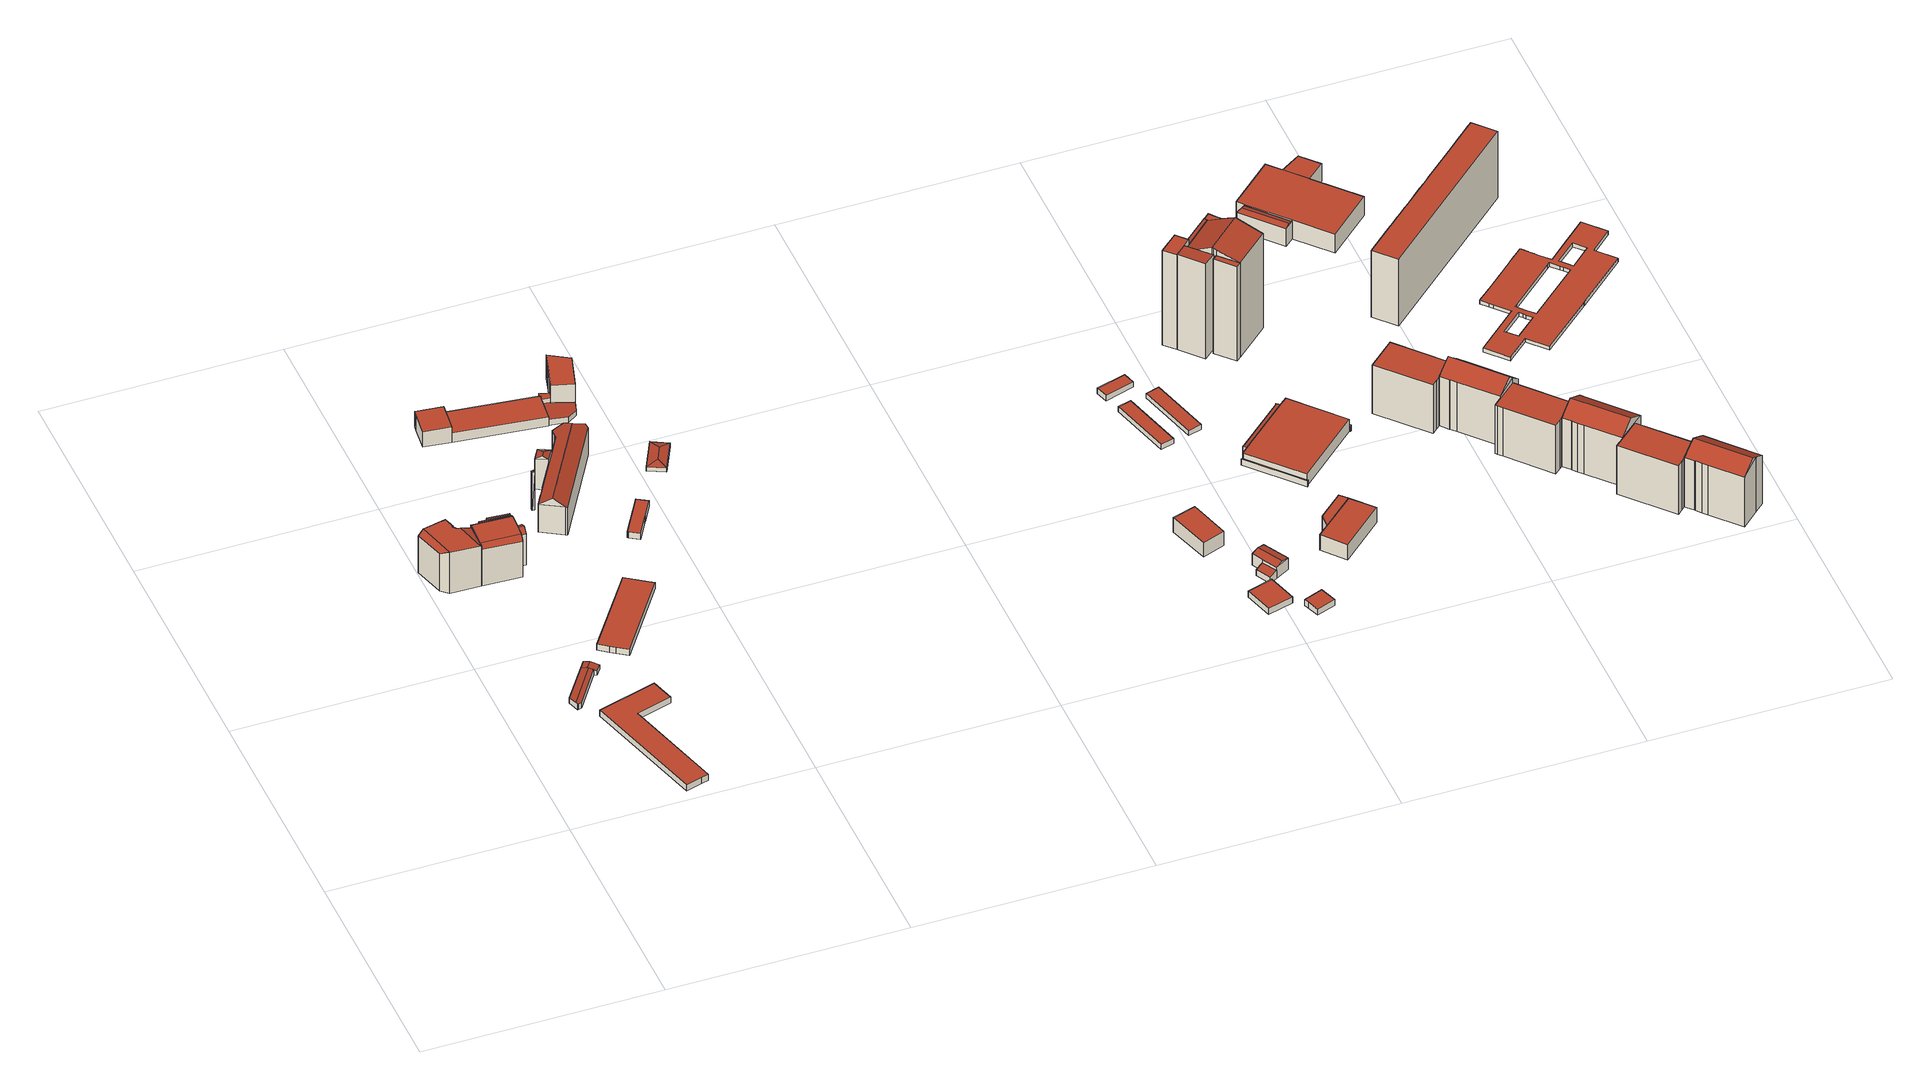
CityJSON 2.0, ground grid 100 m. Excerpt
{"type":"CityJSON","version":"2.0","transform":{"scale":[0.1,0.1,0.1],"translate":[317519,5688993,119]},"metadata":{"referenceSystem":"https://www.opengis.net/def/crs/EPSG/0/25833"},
"CityObjects":{
"building1":{"type":"Building","attributes":{"Dachtyp_tdc":"tdcFreeFormRoof","Gemeindeschluessel":14713000,"Dachneigung":10.5,"QualitaetDacherkennung":34,"Geometrietyp2DReferenz":"3000","function":"31001_2000","roofType":"5000","measuredHeight":3},"geometry":[{"type":"MultiSurface","lod":"2","boundaries":[[[0,1,2,3]],[[1,4,5,2]],[[4,6,7,5]],[[6,8,9,7]],[[8,10,11,9]],[[10,0,3,11]],[[4,1,12,13,8,6]],[[13,12,0,10]],[[10,8,13]],[[1,0,12]],[[3,2,5,7,9,11]]],"semantics":{"surfaces":[{"type":"WallSurface"},{"type":"RoofSurface"},{"type":"GroundSurface"}],"values":[0,0,0,0,0,0,1,1,0,0,2]}}]},
"building2":{"type":"Building","attributes":{"Gemeindeschluessel":14713000,"Dachtyp_tdc":"tdcFreeFormRoof","Dachneigung":2.1,"QualitaetDacherkennung":50,"Geometrietyp2DReferenz":"3000","function":"31001_9998","roofType":"5000","measuredHeight":20.43},"geometry":[{"type":"MultiSurface","lod":"2","boundaries":[[[14,15,16,17]],[[15,18,19,16]],[[18,20,21,19]],[[20,22,23,21]],[[22,24,25,23]],[[24,26,27,25]],[[26,28,29,27]],[[28,30,31,29]],[[30,32,33,31]],[[32,34,35,33]],[[34,36,37,35]],[[36,14,17,37]],[[38,22,20,39]],[[26,40,41,28]],[[14,36,34,32,30,41,40,24,38,39,18,15]],[[20,18,39]],[[24,22,38]],[[26,24,40]],[[30,28,41]],[[17,16,19,21,23,25,27,29,31,33,35,37]]],"semantics":{"surfaces":[{"type":"WallSurface"},{"type":"RoofSurface"},{"type":"GroundSurface"}],"values":[0,0,0,0,0,0,0,0,0,0,0,0,1,1,1,0,0,0,0,2]}}]},
"building3":{"type":"Building","attributes":{"Dachtyp_tdc":"tdcPolyFlatRoof","Gemeindeschluessel":14713000,"Dachneigung":0,"QualitaetDacherkennung":83,"Geometrietyp2DReferenz":"3000","function":"31001_2000","roofType":"1000","measuredHeight":3},"geometry":[{"type":"MultiSurface","lod":"2","boundaries":[[[42,43,44,45]],[[43,46,47,44]],[[46,48,49,47]],[[48,50,51,49]],[[50,52,53,51]],[[52,54,55,53]],[[54,42,45,55]],[[54,52,50,48,46,43,42]],[[45,44,47,49,51,53,55]]],"semantics":{"surfaces":[{"type":"WallSurface"},{"type":"RoofSurface"},{"type":"GroundSurface"}],"values":[0,0,0,0,0,0,0,1,2]}}]},
"building4":{"type":"Building","attributes":{"Dachtyp_tdc":"tdcFreeFormRoof","Gemeindeschluessel":14713000,"Dachneigung":13.9,"QualitaetDacherkennung":34,"Geometrietyp2DReferenz":"3000","function":"31001_2000","roofType":"5000","measuredHeight":3},"geometry":[{"type":"MultiSurface","lod":"2","boundaries":[[[56,0,3,2]],[[0,57,58,3]],[[57,59,60,58]],[[59,61,62,60]],[[61,56,2,62]],[[63,64,57,0]],[[61,59,64,63,56]],[[0,56,63]],[[59,57,64]],[[2,3,58,60,62]]],"semantics":{"surfaces":[{"type":"WallSurface"},{"type":"RoofSurface"},{"type":"GroundSurface"}],"values":[0,0,0,0,0,1,1,0,0,2]}}]},
"building5":{"type":"Building","attributes":{"Gemeindeschluessel":14713000,"Geometrietyp2DReferenz":"3000","function":"31001_9998","roofType":"9999"},"children":["building5-1","building5-2","building5-3"]},
"building5-1":{"type":"BuildingPart","attributes":{"Dachtyp_tdc":"tdcCutGableRoof","Dachneigung":0.187,"QualitaetDacherkennung":68,"Geometrietyp2DReferenz":"3000","roofType":"9999","measuredHeight":19.95},"parents":["building5"],"geometry":[{"type":"MultiSurface","lod":"2","boundaries":[[[65,66,67,68]],[[66,69,70,67]],[[69,71,72,70]],[[71,73,74,72]],[[73,75,76,74]],[[75,77,78,76]],[[77,79,80,78]],[[79,81,82,80]],[[81,83,84,85,82]],[[86,87,88]],[[86,65,68,87]],[[89,90,83,81,79,77]],[[75,73,71,69,66]],[[77,75,66,65,86,89]],[[68,67,70,72,74,76,78,80,82,85,91,92,87]],[[90,93,84,83]],[[93,91,85,84]],[[94,93,90,89]],[[92,91,93,94]],[[86,88,94,89]],[[92,94,88,87]]],"semantics":{"surfaces":[{"type":"WallSurface"},{"type":"RoofSurface"},{"type":"GroundSurface"},{"type":"ClosureSurface"}],"values":[0,0,0,0,0,0,0,0,0,0,0,1,1,1,2,0,3,0,3,0,3]}}]},
"building5-2":{"type":"BuildingPart","attributes":{"Dachtyp_tdc":"tdcFreeFormRoof","Dachneigung":73.24,"QualitaetDacherkennung":29,"Geometrietyp2DReferenz":"3000","roofType":"5000","measuredHeight":19.91},"parents":["building5"],"geometry":[{"type":"MultiSurface","lod":"2","boundaries":[[[84,95,96,85]],[[95,97,98,96]],[[97,99,98]],[[100,93,91,101]],[[93,100,102]],[[100,103,99,97,95,104,102]],[[95,84,104]],[[84,93,102,104]],[[94,88,105,93]],[[91,85,96,98,106,101,91,107,87,92]],[[85,91,93,84]],[[106,98,99,103]],[[101,106,103,100]],[[88,87,107,105]],[[105,107,91,93]],[[91,92,94,93]],[[92,87,88,94]]],"semantics":{"surfaces":[{"type":"WallSurface"},{"type":"RoofSurface"},{"type":"GroundSurface"},{"type":"ClosureSurface"}],"values":[0,0,0,0,1,1,1,1,1,2,3,0,3,0,0,3,3]}}]},
"building5-3":{"type":"BuildingPart","attributes":{"Dachtyp_tdc":"tdcFreeFormRoof","Dachneigung":73.75,"QualitaetDacherkennung":17,"Geometrietyp2DReferenz":"3000","roofType":"5000","measuredHeight":19.65},"parents":["building5"],"geometry":[{"type":"MultiSurface","lod":"2","boundaries":[[[108,109,110,111]],[[109,112,113,110]],[[112,114,115,113]],[[114,116,117,115]],[[116,118,100,101,117]],[[119,120,98,106,103]],[[120,108,111,98]],[[118,116,121]],[[116,114,112,109,108,122,121]],[[108,120,119,122]],[[119,118,121,122]],[[111,110,113,115,117,101,106,98]],[[103,100,118,119]],[[106,101,100,103]]],"semantics":{"surfaces":[{"type":"WallSurface"},{"type":"RoofSurface"},{"type":"GroundSurface"},{"type":"ClosureSurface"}],"values":[0,0,0,0,0,0,0,1,1,1,1,2,0,3]}}]},
"building6":{"type":"Building","attributes":{"Dachtyp_tdc":"tdcFreeFormRoof","Gemeindeschluessel":14713000,"Dachneigung":29.07,"QualitaetDacherkennung":26,"Geometrietyp2DReferenz":"3000","function":"31001_9998","roofType":"5000","measuredHeight":17.08},"geometry":[{"type":"MultiSurface","lod":"2","boundaries":[[[123,124,125,126]],[[124,127,128,125]],[[127,129,130,128]],[[129,131,132,130]],[[131,123,126,132]],[[131,133,134,123]],[[133,129,127,124,134]],[[131,129,133]],[[124,123,134]],[[126,125,128,130,132]]],"semantics":{"surfaces":[{"type":"WallSurface"},{"type":"RoofSurface"},{"type":"GroundSurface"}],"values":[0,0,0,0,0,1,1,0,0,2]}}]},
"building7":{"type":"Building","attributes":{"Dachtyp_tdc":"tdcPolyFlatRoof","Gemeindeschluessel":14713000,"Dachneigung":0,"QualitaetDacherkennung":26,"Geometrietyp2DReferenz":"3000","function":"31001_2000","roofType":"1000","measuredHeight":3},"geometry":[{"type":"MultiSurface","lod":"2","boundaries":[[[135,136,137,138]],[[136,139,140,137]],[[139,141,142,140]],[[141,143,144,142]],[[143,145,146,144]],[[145,147,148,146]],[[147,149,150,148]],[[149,135,138,150]],[[149,147,145,143,141,139,136,135]],[[138,137,140,142,144,146,148,150]]],"semantics":{"surfaces":[{"type":"WallSurface"},{"type":"RoofSurface"},{"type":"GroundSurface"}],"values":[0,0,0,0,0,0,0,0,1,2]}}]},
"building8":{"type":"Building","attributes":{"Dachtyp_tdc":"tdcPolyFlatRoof","Gemeindeschluessel":14713000,"Dachneigung":0,"QualitaetDacherkennung":64,"Geometrietyp2DReferenz":"3000","function":"31001_2000","roofType":"1000","measuredHeight":7.63},"geometry":[{"type":"MultiSurface","lod":"2","boundaries":[[[151,152,153,154]],[[152,155,156,153]],[[155,157,158,156]],[[157,159,160,158]],[[159,151,154,160]],[[159,157,155,152,151]],[[154,153,156,158,160]]],"semantics":{"surfaces":[{"type":"WallSurface"},{"type":"RoofSurface"},{"type":"GroundSurface"}],"values":[0,0,0,0,0,1,2]}}]},
"building9":{"type":"Building","attributes":{"Stand_DGM":"2023","Stand_Basis-DLM":"2022","Gemeindeschluessel":"14713000","ObjektHoehe":19,"Stand_Laserscan":"2023","BodenHoehe":120.63,"Stand_3D-Stadtmodell":"2025","Geometrietyp2DReferenz":1000,"AbsoluteHoehe":139.63,"function":"51002_1290","roofType":"9999","measuredHeight":19},"geometry":[{"type":"MultiSurface","lod":"2","boundaries":[[[161,162,163]],[[161,163,164]],[[161,164,165]],[[161,165,166]],[[164,163,167]],[[164,167,165]],[[163,162,168]],[[163,168,167]],[[162,161,166]],[[162,166,168]],[[165,168,166]],[[165,167,168]]],"semantics":{"surfaces":[{"type":"RoofSurface"},{"type":"WallSurface"},{"type":"GroundSurface"}],"values":[0,0,1,1,1,1,1,1,1,1,2,2]}}]},
"building10":{"type":"Building","attributes":{"Dachtyp_tdc":"tdcFreeFormRoof","Gemeindeschluessel":14713000,"Dachneigung":31.03,"QualitaetDacherkennung":25,"Geometrietyp2DReferenz":"3000","function":"31001_9998","roofType":"5000","measuredHeight":16.75},"geometry":[{"type":"MultiSurface","lod":"2","boundaries":[[[169,170,171,172]],[[170,173,174,171]],[[173,175,176,174]],[[175,177,178,176]],[[177,179,180,178]],[[179,169,172,180]],[[181,179,177,175]],[[181,175,173,170,182]],[[169,179,181,182]],[[170,169,182]],[[172,171,174,176,178,180]]],"semantics":{"surfaces":[{"type":"WallSurface"},{"type":"RoofSurface"},{"type":"GroundSurface"}],"values":[0,0,0,0,0,0,1,1,1,0,2]}}]},
"building11":{"type":"Building","attributes":{"Dachtyp_tdc":"tdcFreeFormRoof","Gemeindeschluessel":14713000,"Dachneigung":34.04,"QualitaetDacherkennung":67,"Geometrietyp2DReferenz":"3000","function":"31001_9998","roofType":"5000","measuredHeight":17.42},"geometry":[{"type":"MultiSurface","lod":"2","boundaries":[[[183,184,185,186]],[[184,187,188,185]],[[187,189,190,188]],[[189,191,192,190]],[[191,193,194,192]],[[193,195,196,194]],[[195,197,198,196]],[[197,199,200,198]],[[199,201,202,200]],[[201,203,204,202]],[[203,205,206,204]],[[205,207,208,206]],[[207,209,210,208]],[[209,211,212,210]],[[211,213,214,212]],[[213,183,186,214]],[[215,216,207,217]],[[215,217,205,203,201,199,197,195,193,191,189,187,184,183,218]],[[209,216,215,218,213,211]],[[207,205,217]],[[209,207,216]],[[183,213,218]],[[186,185,188,190,192,194,196,198,200,202,204,206,208,210,212,214]]],"semantics":{"surfaces":[{"type":"WallSurface"},{"type":"RoofSurface"},{"type":"GroundSurface"}],"values":[0,0,0,0,0,0,0,0,0,0,0,0,0,0,0,0,1,1,1,0,0,0,2]}}]},
"building12":{"type":"Building","attributes":{"Dachtyp_tdc":"tdcPolyFlatRoof","Gemeindeschluessel":14713000,"Dachneigung":0,"QualitaetDacherkennung":71,"Geometrietyp2DReferenz":"3000","function":"31001_2000","roofType":"1000","measuredHeight":4.77},"geometry":[{"type":"MultiSurface","lod":"2","boundaries":[[[219,220,160,221]],[[220,222,158,160]],[[222,223,224,158]],[[223,225,226,224]],[[225,227,228,226]],[[227,229,230,228]],[[229,219,221,230]],[[229,227,225,223,222,220,219]],[[221,160,158,224,226,228,230]]],"semantics":{"surfaces":[{"type":"WallSurface"},{"type":"RoofSurface"},{"type":"GroundSurface"}],"values":[0,0,0,0,0,0,0,1,2]}}]},
"building13":{"type":"Building","attributes":{"Dachtyp_tdc":"tdcPolyFlatRoof","Gemeindeschluessel":14713000,"Dachneigung":0,"QualitaetDacherkennung":65,"Geometrietyp2DReferenz":"3000","function":"31001_2000","roofType":"1000","measuredHeight":3},"geometry":[{"type":"MultiSurface","lod":"2","boundaries":[[[231,232,233,234]],[[232,235,236,233]],[[235,237,238,236]],[[237,239,240,238]],[[239,241,242,240]],[[241,243,244,242]],[[243,245,246,244]],[[245,231,234,246]],[[245,243,241,239,237,235,232,231]],[[234,233,236,238,240,242,244,246]]],"semantics":{"surfaces":[{"type":"WallSurface"},{"type":"RoofSurface"},{"type":"GroundSurface"}],"values":[0,0,0,0,0,0,0,0,1,2]}}]},
"building14":{"type":"Building","attributes":{"Dachtyp_tdc":"tdcPolyFlatRoof","Gemeindeschluessel":14713000,"Dachneigung":0,"QualitaetDacherkennung":11,"Geometrietyp2DReferenz":"3000","function":"31001_2000","roofType":"1000","measuredHeight":5.03},"geometry":[{"type":"MultiSurface","lod":"2","boundaries":[[[247,248,249,224]],[[248,250,251,249]],[[250,252,253,251]],[[252,254,228,253]],[[254,255,226,228]],[[255,247,224,226]],[[255,254,252,250,248,247]],[[224,249,251,253,228,226]]],"semantics":{"surfaces":[{"type":"WallSurface"},{"type":"RoofSurface"},{"type":"GroundSurface"}],"values":[0,0,0,0,0,0,1,2]}}]},
"building15":{"type":"Building","attributes":{"Dachtyp_tdc":"tdcPolyFlatRoof","Gemeindeschluessel":14713000,"Dachneigung":2.95,"QualitaetDacherkennung":21,"Geometrietyp2DReferenz":"3000","function":"31001_2000","roofType":"2100","measuredHeight":2.94},"geometry":[{"type":"MultiSurface","lod":"2","boundaries":[[[256,257,258,259]],[[257,260,261,258]],[[260,262,263,261]],[[262,264,265,263]],[[264,266,267,265]],[[266,268,269,267]],[[268,256,259,269]],[[268,266,264,262,260,257,256]],[[259,258,261,263,265,267,269]]],"semantics":{"surfaces":[{"type":"WallSurface"},{"type":"RoofSurface"},{"type":"GroundSurface"}],"values":[0,0,0,0,0,0,0,1,2]}}]},
"building16":{"type":"Building","attributes":{"Dachtyp_tdc":"tdcPolyFlatRoof","Gemeindeschluessel":14713000,"Dachneigung":0,"QualitaetDacherkennung":62,"Geometrietyp2DReferenz":"3000","function":"31001_2000","roofType":"1000","measuredHeight":11.27},"geometry":[{"type":"MultiSurface","lod":"2","boundaries":[[[270,271,272,273]],[[271,274,275,272]],[[274,276,277,275]],[[276,278,279,277]],[[278,280,281,279]],[[280,282,283,281]],[[282,284,285,283]],[[284,286,287,285]],[[286,270,273,287]],[[286,284,282,280,278,276,274,271,270]],[[273,272,275,277,279,281,283,285,287]]],"semantics":{"surfaces":[{"type":"WallSurface"},{"type":"RoofSurface"},{"type":"GroundSurface"}],"values":[0,0,0,0,0,0,0,0,0,1,2]}}]},
"building17":{"type":"Building","attributes":{"Dachtyp_tdc":"tdcFreeFormRoof","Gemeindeschluessel":14713000,"Dachneigung":13.11,"QualitaetDacherkennung":25,"Geometrietyp2DReferenz":"3000","function":"31001_2000","roofType":"5000","measuredHeight":3},"geometry":[{"type":"MultiSurface","lod":"2","boundaries":[[[288,289,290,291]],[[289,292,293,290]],[[292,294,295,293]],[[294,296,297,295]],[[296,288,291,297]],[[292,289,298]],[[289,288,299,298]],[[288,296,299]],[[296,294,292,298,299]],[[291,290,293,295,297]]],"semantics":{"surfaces":[{"type":"WallSurface"},{"type":"RoofSurface"},{"type":"GroundSurface"}],"values":[0,0,0,0,0,1,1,1,1,2]}}]},
"building18":{"type":"Building","attributes":{"Dachtyp_tdc":"tdcPolyFlatRoof","Gemeindeschluessel":14713000,"Dachneigung":0,"QualitaetDacherkennung":53,"Geometrietyp2DReferenz":"3000","function":"31001_9998","roofType":"1000","measuredHeight":3.01},"geometry":[{"type":"MultiSurface","lod":"2","boundaries":[[[300,301,302,303]],[[301,304,305,302]],[[304,306,307,305]],[[306,300,303,307]],[[306,304,301,300]],[[303,302,305,307]]],"semantics":{"surfaces":[{"type":"WallSurface"},{"type":"RoofSurface"},{"type":"GroundSurface"}],"values":[0,0,0,0,1,2]}}]},
"building19":{"type":"Building","attributes":{"Dachtyp_tdc":"tdcPolyFlatRoof","Gemeindeschluessel":14713000,"Dachneigung":0,"QualitaetDacherkennung":71,"Geometrietyp2DReferenz":"3000","function":"31001_2000","roofType":"1000","measuredHeight":7.08},"geometry":[{"type":"MultiSurface","lod":"2","boundaries":[[[308,309,310,311]],[[309,312,313,310]],[[312,314,315,313]],[[314,308,311,315]],[[314,312,309,308]],[[311,310,313,315]]],"semantics":{"surfaces":[{"type":"WallSurface"},{"type":"RoofSurface"},{"type":"GroundSurface"}],"values":[0,0,0,0,1,2]}}]},
"building20":{"type":"Building","attributes":{"Gemeindeschluessel":14713000,"Geometrietyp2DReferenz":"3000","function":"31001_9998","roofType":"9999"},"children":["building20-1","building20-2"]},
"building20-1":{"type":"BuildingPart","attributes":{"Dachtyp_tdc":"tdcPolyFlatRoof","Dachneigung":14.28,"QualitaetDacherkennung":65,"Geometrietyp2DReferenz":"3000","roofType":"2100","measuredHeight":3.97},"parents":["building20"],"geometry":[{"type":"MultiSurface","lod":"2","boundaries":[[[316,317,318,319]],[[320,321,322,323]],[[321,316,319,322]],[[321,320,317,316]],[[319,318,323,322]],[[323,318,317,320]]],"semantics":{"surfaces":[{"type":"WallSurface"},{"type":"RoofSurface"},{"type":"GroundSurface"},{"type":"ClosureSurface"}],"values":[0,0,0,1,2,3]}}]},
"building20-2":{"type":"BuildingPart","attributes":{"Dachtyp_tdc":"tdcGableRoof","Dachneigung":14.22,"QualitaetDacherkennung":84,"Geometrietyp2DReferenz":"3000","roofType":"3100","measuredHeight":6.52},"parents":["building20"],"geometry":[{"type":"MultiSurface","lod":"2","boundaries":[[[324,325,320,323,326]],[[327,328,329,318,317]],[[328,330,331,329]],[[330,324,326,331]],[[332,333,334,335]],[[327,325,334,333,328]],[[324,335,334,325]],[[330,332,335,324]],[[328,333,332,330]],[[326,323,318,329,331]],[[317,320,325,327]],[[317,318,323,320]]],"semantics":{"surfaces":[{"type":"WallSurface"},{"type":"RoofSurface"},{"type":"GroundSurface"},{"type":"ClosureSurface"}],"values":[0,0,0,0,1,1,0,0,0,2,0,3]}}]},
"building21":{"type":"Building","attributes":{"Dachtyp_tdc":"tdcPolyFlatRoof","Gemeindeschluessel":14713000,"Dachneigung":0,"QualitaetDacherkennung":58,"Geometrietyp2DReferenz":"3000","function":"31001_9998","roofType":"1000","measuredHeight":3},"geometry":[{"type":"MultiSurface","lod":"2","boundaries":[[[336,337,338,339]],[[337,340,341,338]],[[340,342,343,341]],[[342,344,345,343]],[[344,336,339,345]],[[344,342,340,337,336]],[[339,338,341,343,345]]],"semantics":{"surfaces":[{"type":"WallSurface"},{"type":"RoofSurface"},{"type":"GroundSurface"}],"values":[0,0,0,0,0,1,2]}}]},
"building22":{"type":"Building","attributes":{"Dachtyp_tdc":"tdcPolyFlatRoof","Gemeindeschluessel":14713000,"Dachneigung":0,"QualitaetDacherkennung":92,"Geometrietyp2DReferenz":"3000","function":"31001_2463","roofType":"1000","measuredHeight":2.54},"geometry":[{"type":"MultiSurface","lod":"2","boundaries":[[[346,347,348,349]],[[347,350,351,348]],[[350,352,353,351]],[[352,346,349,353]],[[352,350,347,346]],[[349,348,351,353]]],"semantics":{"surfaces":[{"type":"WallSurface"},{"type":"RoofSurface"},{"type":"GroundSurface"}],"values":[0,0,0,0,1,2]}}]},
"building23":{"type":"Building","attributes":{"Dachtyp_tdc":"tdcPolyFlatRoof","Gemeindeschluessel":14713000,"Dachneigung":0,"QualitaetDacherkennung":85,"Geometrietyp2DReferenz":"3000","function":"31001_2463","roofType":"1000","measuredHeight":2.57},"geometry":[{"type":"MultiSurface","lod":"2","boundaries":[[[354,355,356,357]],[[355,358,359,356]],[[358,360,361,359]],[[360,354,357,361]],[[360,358,355,354]],[[357,356,359,361]]],"semantics":{"surfaces":[{"type":"WallSurface"},{"type":"RoofSurface"},{"type":"GroundSurface"}],"values":[0,0,0,0,1,2]}}]},
"building24":{"type":"Building","attributes":{"Dachtyp_tdc":"tdcPolyFlatRoof","Gemeindeschluessel":14713000,"Dachneigung":0,"QualitaetDacherkennung":93,"Geometrietyp2DReferenz":"3000","function":"31001_2463","roofType":"1000","measuredHeight":2.39},"geometry":[{"type":"MultiSurface","lod":"2","boundaries":[[[362,363,364,365]],[[363,366,367,364]],[[366,368,369,367]],[[368,362,365,369]],[[368,366,363,362]],[[365,364,367,369]]],"semantics":{"surfaces":[{"type":"WallSurface"},{"type":"RoofSurface"},{"type":"GroundSurface"}],"values":[0,0,0,0,1,2]}}]},
"building25":{"type":"Building","attributes":{"Gemeindeschluessel":14713000,"Geometrietyp2DReferenz":"3000","function":"31001_9998","roofType":"9999"},"children":["building25-1","building25-2"]},
"building25-1":{"type":"BuildingPart","attributes":{"Dachtyp_tdc":"tdcPolyFlatRoof","Dachneigung":0,"QualitaetDacherkennung":73,"Geometrietyp2DReferenz":"3000","roofType":"1000","measuredHeight":7.75},"parents":["building25"],"geometry":[{"type":"MultiSurface","lod":"2","boundaries":[[[370,371,372,373,374]],[[371,375,376,372]],[[375,377,378,379,376]],[[377,375,371,370]],[[373,372,376,379]],[[374,378,377,370]],[[374,373,379,378]]],"semantics":{"surfaces":[{"type":"WallSurface"},{"type":"RoofSurface"},{"type":"GroundSurface"},{"type":"ClosureSurface"}],"values":[0,0,0,1,2,0,3]}}]},
"building25-2":{"type":"BuildingPart","attributes":{"Dachtyp_tdc":"tdcPolyFlatRoof","Dachneigung":0,"QualitaetDacherkennung":83,"Geometrietyp2DReferenz":"3000","roofType":"1000","measuredHeight":7.58},"parents":["building25"],"geometry":[{"type":"MultiSurface","lod":"2","boundaries":[[[380,374,373,381]],[[378,382,383,379]],[[382,384,385,383]],[[384,380,381,385]],[[384,382,378,374,380]],[[381,373,379,383,385]],[[379,373,374,378]]],"semantics":{"surfaces":[{"type":"WallSurface"},{"type":"RoofSurface"},{"type":"GroundSurface"},{"type":"ClosureSurface"}],"values":[0,0,0,0,1,2,3]}}]},
"building26":{"type":"Building","attributes":{"name":"Schwimmhalle Süd","Gemeindeschluessel":14713000,"Geometrietyp2DReferenz":"3000","function":"31001_3221","roofType":"9999"},"children":["building26-1","building26-2","building26-3","building26-4"]},
"building26-1":{"type":"BuildingPart","attributes":{"Dachtyp_tdc":"tdcPolyFlatRoof","Dachneigung":0,"QualitaetDacherkennung":0,"Geometrietyp2DReferenz":"3000","roofType":"9999","measuredHeight":3},"parents":["building26"],"geometry":[{"type":"MultiSurface","lod":"2","boundaries":[[[386,387,388,389,390,391]],[[391,390,392,393]],[[390,389,394,392]],[[389,388,395,394]],[[387,386,396,397]],[[386,391,393,396]],[[393,392,394,395,397,396]],[[397,395,388,387]]],"semantics":{"surfaces":[{"type":"RoofSurface"},{"type":"WallSurface"},{"type":"GroundSurface"},{"type":"ClosureSurface"}],"values":[0,1,1,1,1,1,2,3]}}]},
"building26-2":{"type":"BuildingPart","attributes":{"Dachtyp_tdc":"tdcPolyFlatRoof","Dachneigung":0,"QualitaetDacherkennung":50,"Geometrietyp2DReferenz":"3000","roofType":"1000","measuredHeight":5.9},"parents":["building26"],"geometry":[{"type":"MultiSurface","lod":"2","boundaries":[[[398,399,400,395,388]],[[399,401,400]],[[402,403,404]],[[402,405,406,403]],[[407,408,409]],[[407,410,387,397,408]],[[410,407,405,402,399,398]],[[395,400,403,406,408,397]],[[404,401,399,402]],[[404,403,400,401]],[[409,411,406,405,407]],[[409,408,406,411]],[[388,387,410,398]],[[388,395,397,387]]],"semantics":{"surfaces":[{"type":"WallSurface"},{"type":"RoofSurface"},{"type":"GroundSurface"},{"type":"ClosureSurface"}],"values":[0,0,0,0,0,0,1,2,0,3,0,3,0,3]}}]},
"building26-3":{"type":"BuildingPart","attributes":{"Dachtyp_tdc":"tdcPolyFlatRoof","Dachneigung":0,"QualitaetDacherkennung":0,"Geometrietyp2DReferenz":"3000","roofType":"9999","measuredHeight":3.06},"parents":["building26"],"geometry":[{"type":"MultiSurface","lod":"2","boundaries":[[[412,413,414,411,409,415]],[[415,409,408,416]],[[411,414,417,406]],[[414,413,418,417]],[[413,412,419,418]],[[412,415,416,419]],[[416,408,406,417,418,419]],[[406,408,409,411]]],"semantics":{"surfaces":[{"type":"RoofSurface"},{"type":"WallSurface"},{"type":"GroundSurface"},{"type":"ClosureSurface"}],"values":[0,1,1,1,1,1,2,3]}}]},
"building26-4":{"type":"BuildingPart","attributes":{"Dachtyp_tdc":"tdcPolyFlatRoof","Dachneigung":5.17,"QualitaetDacherkennung":66,"Geometrietyp2DReferenz":"3000","roofType":"2100","measuredHeight":4.17},"parents":["building26"],"geometry":[{"type":"MultiSurface","lod":"2","boundaries":[[[401,420,421,400]],[[420,422,423,421]],[[422,424,425,423]],[[424,426,427,425]],[[426,428,429,427]],[[428,430,431,429]],[[430,432,433,431]],[[432,404,403,433]],[[404,432,430,428,426,424,422,420,401]],[[421,423,425,427,429,431,433,403,400]],[[400,403,404,401]]],"semantics":{"surfaces":[{"type":"WallSurface"},{"type":"RoofSurface"},{"type":"GroundSurface"},{"type":"ClosureSurface"}],"values":[0,0,0,0,0,0,0,0,1,2,3]}}]},
"building27":{"type":"Building","attributes":{"Gemeindeschluessel":14713000,"Geometrietyp2DReferenz":"3000","function":"31001_9998","roofType":"9999"},"children":["building27-1","building27-2","building27-3","building27-4","building27-5","building27-6"]},
"building27-1":{"type":"BuildingPart","attributes":{"Dachtyp_tdc":"tdcPolyFlatRoof","Dachneigung":2.88,"QualitaetDacherkennung":49,"Geometrietyp2DReferenz":"3000","roofType":"2100","measuredHeight":47.54},"parents":["building27"],"geometry":[{"type":"MultiSurface","lod":"2","boundaries":[[[434,435,436,437]],[[435,438,439,440,436]],[[441,442,438,435,434,443,444]],[[437,436,440,445,446]],[[442,439,438]],[[441,447,445,440,439,442]],[[444,447,441]],[[437,446,443,434]],[[446,445,447,444,443]]],"semantics":{"surfaces":[{"type":"WallSurface"},{"type":"RoofSurface"},{"type":"GroundSurface"},{"type":"ClosureSurface"}],"values":[0,0,1,2,0,3,0,3,3]}}]},
"building27-2":{"type":"BuildingPart","attributes":{"Dachtyp_tdc":"tdcPolyFlatRoof","Dachneigung":0,"QualitaetDacherkennung":24,"Geometrietyp2DReferenz":"3000","roofType":"1000","measuredHeight":47.24},"parents":["building27"],"geometry":[{"type":"MultiSurface","lod":"2","boundaries":[[[439,448,449,440]],[[448,450,451,449]],[[450,452,453,454,451]],[[452,450,448,439,442]],[[440,449,451,454,445]],[[447,453,452,442,441]],[[440,445,447,441,442,439]],[[447,445,454,453]]],"semantics":{"surfaces":[{"type":"WallSurface"},{"type":"RoofSurface"},{"type":"GroundSurface"},{"type":"ClosureSurface"}],"values":[0,0,0,1,2,0,3,3]}}]},
"building27-3":{"type":"BuildingPart","attributes":{"Dachtyp_tdc":"tdcPolyFlatRoof","Dachneigung":0,"QualitaetDacherkennung":25,"Geometrietyp2DReferenz":"3000","roofType":"1000","measuredHeight":44.48},"parents":["building27"],"geometry":[{"type":"MultiSurface","lod":"2","boundaries":[[[455,456,457,458]],[[456,459,460,457]],[[459,461,462,460]],[[461,463,464,462]],[[463,465,466,464]],[[467,455,458,468]],[[467,469,470,465,463,461,459,456,455]],[[458,457,460,462,464,466,471,468]],[[468,471,469,467]],[[469,471,466,465,470]]],"semantics":{"surfaces":[{"type":"WallSurface"},{"type":"RoofSurface"},{"type":"GroundSurface"},{"type":"ClosureSurface"}],"values":[0,0,0,0,0,0,1,2,3,3]}}]},
"building27-4":{"type":"BuildingPart","attributes":{"Dachtyp_tdc":"tdcPolyFlatRoof","Dachneigung":0,"QualitaetDacherkennung":34,"Geometrietyp2DReferenz":"3000","roofType":"1000","measuredHeight":47.25},"parents":["building27"],"geometry":[{"type":"MultiSurface","lod":"2","boundaries":[[[472,473,474,475]],[[476,477,478,479]],[[477,472,475,478]],[[477,476,473,472]],[[475,474,479,478]],[[479,474,473,476]]],"semantics":{"surfaces":[{"type":"WallSurface"},{"type":"RoofSurface"},{"type":"GroundSurface"},{"type":"ClosureSurface"}],"values":[0,0,0,1,2,3]}}]},
"building27-5":{"type":"BuildingPart","attributes":{"Dachtyp_tdc":"tdcPolyFlatRoof","Dachneigung":5.39,"QualitaetDacherkennung":18,"Geometrietyp2DReferenz":"3000","roofType":"2100","measuredHeight":44.79},"parents":["building27"],"geometry":[{"type":"MultiSurface","lod":"2","boundaries":[[[480,481,482,483,484]],[[481,485,467,468,482]],[[481,480,486,485]],[[468,471,483,482]],[[486,469,467,485]],[[469,471,468,467]],[[480,484,469,486]],[[484,483,471,469]]],"semantics":{"surfaces":[{"type":"WallSurface"},{"type":"RoofSurface"},{"type":"GroundSurface"},{"type":"ClosureSurface"}],"values":[0,0,1,2,0,3,0,3]}}]},
"building27-6":{"type":"BuildingPart","attributes":{"Dachtyp_tdc":"tdcGableRoof","Dachneigung":27.47,"QualitaetDacherkennung":12,"Geometrietyp2DReferenz":"3000","roofType":"3100","measuredHeight":50.62},"parents":["building27"],"geometry":[{"type":"MultiSurface","lod":"2","boundaries":[[[487,476,479,488]],[[489,490,434,437,474,473]],[[453,484,483,454]],[[491,466,465]],[[491,492,493,466]],[[492,494,495,493]],[[494,496,497,495]],[[496,498,499,497]],[[498,487,488,499]],[[494,492,491,470,469,484,453,447,444,500]],[[500,490,489,476,487,498,496,494]],[[488,479,474,437,446,445,454,483,471,466,493,495,497,499]],[[473,476,489]],[[473,474,479,476]],[[443,434,490,500]],[[446,437,434,443]],[[444,443,500]],[[446,443,444,447,445]],[[445,447,453,454]],[[469,471,483,484]],[[465,470,491]],[[471,469,470,465,466]]],"semantics":{"surfaces":[{"type":"WallSurface"},{"type":"RoofSurface"},{"type":"GroundSurface"},{"type":"ClosureSurface"}],"values":[0,0,0,0,0,0,0,0,0,1,1,2,0,3,0,3,0,3,3,3,0,3]}}]},
"building28":{"type":"Building","attributes":{"Dachtyp_tdc":"tdcPolyFlatRoof","Gemeindeschluessel":14713000,"Dachneigung":0,"QualitaetDacherkennung":50,"Geometrietyp2DReferenz":"3000","function":"31001_9998","roofType":"1000","measuredHeight":24.29},"geometry":[{"type":"MultiSurface","lod":"2","boundaries":[[[501,502,503,504]],[[502,505,506,503]],[[505,507,508,506]],[[507,509,510,508]],[[509,511,512,510]],[[511,501,504,512]],[[511,509,507,505,502,501]],[[504,503,506,508,510,512]]],"semantics":{"surfaces":[{"type":"WallSurface"},{"type":"RoofSurface"},{"type":"GroundSurface"}],"values":[0,0,0,0,0,0,1,2]}}]},
"building29":{"type":"Building","attributes":{"Dachtyp_tdc":"tdcFreeFormRoof","Gemeindeschluessel":14713000,"Dachneigung":41.9,"QualitaetDacherkennung":10,"Geometrietyp2DReferenz":"3000","function":"31001_9998","roofType":"5000","measuredHeight":28.79},"geometry":[{"type":"MultiSurface","lod":"2","boundaries":[[[513,514,515,516]],[[514,517,518,515]],[[517,519,520,518]],[[519,521,522,520]],[[521,523,524,522]],[[523,525,526,524]],[[525,527,528,526]],[[527,529,530,528]],[[529,531,532,530]],[[531,533,534,532]],[[533,513,516,534]],[[535,523,521,519,517,514,513,536]],[[525,535,536,533,531,529,527]],[[525,523,535]],[[513,533,536]],[[516,515,518,520,522,524,526,528,530,532,534]]],"semantics":{"surfaces":[{"type":"WallSurface"},{"type":"RoofSurface"},{"type":"GroundSurface"}],"values":[0,0,0,0,0,0,0,0,0,0,0,1,1,0,0,2]}}]},
"building30":{"type":"Building","attributes":{"Dachtyp_tdc":"tdcPolyFlatRoof","Gemeindeschluessel":14713000,"Dachneigung":0,"QualitaetDacherkennung":62,"Geometrietyp2DReferenz":"3000","function":"31001_9998","roofType":"1000","measuredHeight":24.16},"geometry":[{"type":"MultiSurface","lod":"2","boundaries":[[[537,538,539,540]],[[538,541,542,539]],[[541,543,544,542]],[[543,545,546,544]],[[545,547,526,546]],[[547,548,524,526]],[[548,549,550,524]],[[549,551,552,550]],[[551,537,540,552]],[[551,549,548,547,545,543,541,538,537]],[[540,539,542,544,546,526,524,550,552]]],"semantics":{"surfaces":[{"type":"WallSurface"},{"type":"RoofSurface"},{"type":"GroundSurface"}],"values":[0,0,0,0,0,0,0,0,0,1,2]}}]},
"building31":{"type":"Building","attributes":{"name":"Anton-Philipp-Reclam-Schule","Gemeindeschluessel":14713000,"Geometrietyp2DReferenz":"3000","function":"31001_3021","roofType":"9999"},"children":["building31-1","building31-2","building31-3"]},
"building31-1":{"type":"BuildingPart","attributes":{"Dachtyp_tdc":"tdcFreeFormRoof","Dachneigung":18.07,"QualitaetDacherkennung":20,"Geometrietyp2DReferenz":"3000","roofType":"5000","measuredHeight":9.55},"parents":["building31"],"geometry":[{"type":"MultiSurface","lod":"2","boundaries":[[[553,554,555,556]],[[554,557,558,555]],[[557,559,560,558]],[[561,559,557]],[[562,561,557,554]],[[562,554,553]],[[561,562,553,559]],[[556,555,558,560]],[[556,560,559,553]]],"semantics":{"surfaces":[{"type":"WallSurface"},{"type":"RoofSurface"},{"type":"GroundSurface"},{"type":"ClosureSurface"}],"values":[0,0,0,1,1,0,1,2,3]}}]},
"building31-2":{"type":"BuildingPart","attributes":{"Dachtyp_tdc":"tdcPolyFlatRoof","Dachneigung":0,"QualitaetDacherkennung":78,"Geometrietyp2DReferenz":"3000","roofType":"1000","measuredHeight":9.4},"parents":["building31"],"geometry":[{"type":"MultiSurface","lod":"2","boundaries":[[[563,564,565,566]],[[564,567,553,556,565]],[[568,569,570,560,559]],[[569,571,572,570]],[[571,573,574,575,572]],[[576,563,566,577,578]],[[576,573,571,569,568,567,564,563]],[[566,565,556,560,570,572,575,577]],[[559,553,567,568]],[[559,560,556,553]],[[578,574,573,576]],[[578,577,575,574]]],"semantics":{"surfaces":[{"type":"WallSurface"},{"type":"RoofSurface"},{"type":"GroundSurface"},{"type":"ClosureSurface"}],"values":[0,0,0,0,0,0,1,2,0,3,0,3]}}]},
"building31-3":{"type":"BuildingPart","attributes":{"Dachtyp_tdc":"tdcPolyFlatRoof","Dachneigung":0,"QualitaetDacherkennung":71,"Geometrietyp2DReferenz":"3000","roofType":"1000","measuredHeight":8.97},"parents":["building31"],"geometry":[{"type":"MultiSurface","lod":"2","boundaries":[[[579,580,581,582]],[[580,578,577,581]],[[574,579,582,575]],[[574,578,580,579]],[[582,581,577,575]],[[575,577,578,574]]],"semantics":{"surfaces":[{"type":"WallSurface"},{"type":"RoofSurface"},{"type":"GroundSurface"},{"type":"ClosureSurface"}],"values":[0,0,0,1,2,3]}}]},
"building32":{"type":"Building","attributes":{"Dachtyp_tdc":"tdcFreeFormRoof","Gemeindeschluessel":14713000,"Dachneigung":30.25,"QualitaetDacherkennung":14,"Geometrietyp2DReferenz":"3000","function":"31001_9998","roofType":"5000","measuredHeight":29.03},"geometry":[{"type":"MultiSurface","lod":"2","boundaries":[[[583,584,550,552]],[[584,585,586,550]],[[585,587,588,586]],[[587,589,590,588]],[[589,591,592,590]],[[591,593,594,592]],[[593,595,596,594]],[[595,597,598,596]],[[597,599,600,598]],[[599,583,552,600]],[[589,587,585,584,601,602]],[[593,591,602,601,583,599,597,595]],[[584,583,601]],[[591,589,602]],[[552,550,586,588,590,592,594,596,598,600]]],"semantics":{"surfaces":[{"type":"WallSurface"},{"type":"RoofSurface"},{"type":"GroundSurface"}],"values":[0,0,0,0,0,0,0,0,0,0,1,1,0,0,2]}}]},
"building33":{"type":"Building","attributes":{"Dachtyp_tdc":"tdcPolyFlatRoof","Gemeindeschluessel":14713000,"Dachneigung":0,"QualitaetDacherkennung":69,"Geometrietyp2DReferenz":"3000","function":"31001_9998","roofType":"1000","measuredHeight":24.14},"geometry":[{"type":"MultiSurface","lod":"2","boundaries":[[[603,604,592,605]],[[604,606,607,592]],[[606,608,609,607]],[[608,610,611,609]],[[610,612,613,611]],[[612,614,615,613]],[[614,603,605,615]],[[614,612,610,608,606,604,603]],[[605,592,607,609,611,613,615]]],"semantics":{"surfaces":[{"type":"WallSurface"},{"type":"RoofSurface"},{"type":"GroundSurface"}],"values":[0,0,0,0,0,0,0,1,2]}}]},
"building34":{"type":"Building","attributes":{"Dachtyp_tdc":"tdcFreeFormRoof","Gemeindeschluessel":14713000,"Dachneigung":30.31,"QualitaetDacherkennung":14,"Geometrietyp2DReferenz":"3000","function":"31001_9998","roofType":"5000","measuredHeight":28.68},"geometry":[{"type":"MultiSurface","lod":"2","boundaries":[[[616,617,618,619,620,611,609,621,622,623,624]],[[625,626,617,616]],[[626,627,618,617]],[[627,628,619,618]],[[628,629,620,619]],[[629,630,611,620]],[[630,631,609,611]],[[631,632,621,609]],[[632,633,622,621]],[[633,634,623,622]],[[634,635,624,623]],[[635,625,616,624]],[[626,625,636,637,630,629,628,627]],[[636,635,634,633,632,631,637]],[[625,635,636]],[[631,630,637]]],"semantics":{"surfaces":[{"type":"GroundSurface"},{"type":"WallSurface"},{"type":"RoofSurface"}],"values":[0,1,1,1,1,1,1,1,1,1,1,1,2,2,1,1]}}]},
"building35":{"type":"Building","attributes":{"Dachtyp_tdc":"tdcPolyFlatRoof","Gemeindeschluessel":14713000,"Dachneigung":0,"QualitaetDacherkennung":26,"Geometrietyp2DReferenz":"3000","function":"31001_9998","roofType":"1000","measuredHeight":33.31},"geometry":[{"type":"MultiSurface","lod":"2","boundaries":[[[638,639,640,641]],[[639,642,643,640]],[[642,644,645,643]],[[644,646,647,645]],[[646,648,649,647]],[[648,650,651,649]],[[650,652,653,651]],[[652,654,655,653]],[[654,656,657,655]],[[656,658,659,657]],[[658,660,661,659]],[[660,662,663,661]],[[662,664,665,663]],[[664,666,667,665]],[[666,668,669,667]],[[668,670,671,669]],[[670,672,673,671]],[[672,674,675,673]],[[674,676,677,675]],[[676,678,679,677]],[[678,638,641,679]],[[678,676,674,672,670,668,666,664,662,660,658,656,654,652,650,648,646,644,642,639,638]],[[641,640,643,645,647,649,651,653,655,657,659,661,663,665,667,669,671,673,675,677,679]]],"semantics":{"surfaces":[{"type":"WallSurface"},{"type":"RoofSurface"},{"type":"GroundSurface"}],"values":[0,0,0,0,0,0,0,0,0,0,0,0,0,0,0,0,0,0,0,0,0,1,2]}}]},
"building36":{"type":"Building","attributes":{"Dachtyp_tdc":"tdcFreeFormRoof","Gemeindeschluessel":14713000,"Dachneigung":0,"QualitaetDacherkennung":0,"Geometrietyp2DReferenz":"3000","BezugspunktDach":"2000","function":"31001_9998","measuredHeight":1.84},"geometry":[{"type":"MultiSurface","lod":"2","boundaries":[[[680,681,682,683,684,685,686,687,688,689,690,691,692,693,694,695,696,697,698,699,700,701,702,703,704,705,706,707,708,709,710,711,712,713,714,715],[716,717,718,719,720,721],[722,723,724,725,726,727,728,729,730,731],[732,733,734,735,736,737]],[[715,714,738,739]],[[714,713,740,738]],[[713,712,741,740]],[[712,711,742,741]],[[711,710,743,742]],[[710,709,744,743]],[[709,708,745,744]],[[708,707,746,745]],[[707,706,747,746]],[[706,705,748,747]],[[705,704,749,748]],[[704,703,750,749]],[[732,737,751,752]],[[737,736,753,751]],[[736,735,754,753]],[[735,734,755,754]],[[734,733,756,755]],[[733,732,752,756]],[[703,702,757,750]],[[702,701,758,757]],[[701,700,759,758]],[[700,699,760,759]],[[699,698,761,760]],[[698,697,762,761]],[[697,696,763,762]],[[696,695,764,763]],[[695,694,765,764]],[[694,693,766,765]],[[693,692,767,766]],[[692,691,768,767]],[[691,690,769,768]],[[690,689,770,769]],[[689,688,771,770]],[[688,687,772,771]],[[687,686,773,772]],[[686,685,774,773]],[[685,684,775,774]],[[684,683,776,775]],[[722,731,777,778]],[[731,730,779,777]],[[730,729,780,779]],[[729,728,781,780]],[[728,727,782,781]],[[727,726,783,782]],[[726,725,784,783]],[[716,721,785,786]],[[721,720,787,785]],[[720,719,788,787]],[[719,718,789,788]],[[718,717,790,789]],[[717,716,786,790]],[[725,724,791,784]],[[724,723,792,791]],[[723,722,778,792]],[[683,682,793,776]],[[682,681,794,793]],[[681,680,795,794]],[[680,715,739,795]],[[739,738,740,741,742,743,744,745,746,747,748,749,750,757,758,759,760,761,762,763,764,765,766,767,768,769,770,771,772,773,774,775,776,793,794,795],[752,751,753,754,755,756],[786,785,787,788,789,790],[778,777,779,780,781,782,783,784,791,792]]],"semantics":{"surfaces":[{"type":"RoofSurface"},{"type":"WallSurface"},{"type":"GroundSurface"}],"values":[0,1,1,1,1,1,1,1,1,1,1,1,1,1,1,1,1,1,1,1,1,1,1,1,1,1,1,1,1,1,1,1,1,1,1,1,1,1,1,1,1,1,1,1,1,1,1,1,1,1,1,1,1,1,1,1,1,1,1,2]}}]}
},
"vertices":[
[368,831,39],[410,802,40],[410,802,14],[368,831,14],[296,638,40],[296,638,14],[284,635,42],[284,635,14],[279,633,43],[279,633,14],[264,684,38],[264,684,14],[393,814,44],[276,644,44],
[138,1589,210],[140,1584,210],[140,1584,9],[138,1589,9],[152,1572,210],[152,1572,9],[208,1569,199],[208,1569,9],[201,1443,209],[201,1443,9],[74,1448,213],[74,1448,9],[43,1475,194],[43,1475,9],[6,1604,191],[6,1604,9],[129,1636,210],[129,1636,9],[137,1608,210],[137,1608,9],[140,1598,210],[140,1598,9],[142,1590,210],[142,1590,9],[200,1443,209],[166,1571,209],[72,1450,214],[29,1610,214],
[343,570,44],[593,641,44],[593,641,14],[343,570,14],[622,542,44],[622,542,14],[471,499,44],[471,499,14],[593,72,44],[593,72,14],[562,63,44],[562,63,14],[493,43,44],[493,43,14],
[410,802,38],[390,862,39],[390,862,14],[442,825,35],[442,825,14],[421,795,35],[421,795,14],[389,817,44],[410,848,44],
[370,1492,211],[367,1453,210],[367,1453,11],[370,1492,11],[366,1437,194],[366,1437,11],[366,1433,190],[366,1433,11],[201,1443,193],[201,1443,11],[202,1460,210],[202,1460,11],[208,1567,211],[208,1567,11],[208,1569,209],[208,1569,11],[208,1574,207],[208,1574,11],[238,1573,207],[238,1573,189],[238,1573,11],[373,1549,211],[373,1549,11],[373,1549,120],[373,1560,211],[374,1570,206],[374,1570,11],[373,1560,11],[374,1570,189],[373,1560,156],
[238,1585,189],[238,1585,11],[275,1584,190],[275,1584,11],[275,1584,189],[375,1581,189],[375,1581,11],[369,1575,208],[276,1584,189],[244,1579,210],[374,1560,156],[276,1584,11],[374,1560,11],
[276,1594,191],[319,1592,191],[319,1592,11],[276,1594,11],[342,1591,191],[342,1591,11],[354,1590,191],[354,1590,11],[375,1589,191],[375,1589,11],[375,1581,191],[276,1584,192],[275,1584,191],[371,1585,205],[280,1589,208],
[370,1492,169],[373,1549,171],[373,1549,15],[370,1492,15],[399,1547,171],[399,1547,15],[406,1547,171],[406,1547,15],[402,1491,170],[402,1491,15],[404,1519,185],[371,1521,185],
[577,855,45],[533,886,45],[533,886,15],[577,855,15],[513,901,45],[513,901,15],[472,930,45],[472,930,15],[704,1258,45],[704,1258,15],[746,1229,45],[746,1229,15],[765,1215,45],[765,1215,15],[808,1185,45],[808,1185,15],
[285,2274,89],[296,2371,89],[296,2371,13],[285,2274,13],[300,2397,89],[300,2397,13],[412,2384,89],[412,2384,13],[398,2260,89],[398,2260,13],
[548,1787,206],[537,1787,206],[537,1776,206],[548,1776,206],[548,1776,16],[548,1787,16],[537,1776,16],[537,1787,16],
[639,1864,170],[592,1892,164],[592,1892,15],[639,1864,15],[608,1919,164],[608,1919,15],[620,1939,164],[620,1939,15],[646,1924,168],[646,1924,15],[668,1911,170],[668,1911,15],[632,1898,183],[619,1876,183],
[514,1655,150],[541,1701,150],[541,1701,14],[514,1655,14],[548,1712,150],[548,1712,14],[571,1751,150],[571,1751,14],[639,1864,151],[639,1864,14],[668,1911,151],[668,1911,14],[680,1931,151],[680,1931,14],[688,1945,151],[688,1945,14],[718,1996,151],[718,1996,14],[721,2015,146],[721,2015,14],[725,2048,137],[725,2048,14],[725,2052,136],[725,2052,14],[836,2039,146],[836,2039,14],[854,2003,149],[854,2003,14],[611,1596,149],[611,1596,14],[605,1599,154],[605,1599,14],[789,2007,188],[846,2018,159],[770,2047,164],[562,1626,188],
[774,2215,60],[398,2260,60],[774,2215,13],[412,2384,60],[783,2340,60],[783,2340,13],[788,2336,60],[788,2336,13],[785,2316,60],[785,2316,13],[774,2217,60],[774,2217,13],
[913,1561,43],[911,1557,43],[911,1557,13],[913,1561,13],[862,1474,43],[862,1474,13],[822,1499,43],[822,1499,13],[818,1502,43],[818,1502,13],[916,1667,43],[916,1667,13],[917,1667,43],[917,1667,13],[960,1640,43],[960,1640,13],
[783,2340,63],[786,2351,63],[786,2351,13],[827,2340,63],[827,2340,13],[820,2312,63],[820,2312,13],[785,2316,63],[788,2336,63],
[774,2217,44],[785,2316,44],[785,2316,14],[774,2217,14],[820,2312,42],[820,2312,14],[819,2308,42],[819,2308,14],[908,2283,37],[908,2283,14],[894,2233,38],[894,2233,14],[853,2207,40],[853,2207,14],
[867,2481,128],[951,2429,128],[951,2429,15],[867,2481,15],[908,2283,128],[908,2283,15],[819,2308,128],[819,2308,15],[820,2312,128],[820,2312,15],[827,2340,128],[827,2340,15],[847,2408,128],[847,2408,15],[852,2426,128],[852,2426,15],[865,2476,128],[865,2476,15],
[1024,1835,36],[1089,1967,36],[1089,1967,15],[1024,1835,15],[1160,1932,36],[1160,1932,15],[1123,1857,36],[1123,1857,15],[1095,1800,36],[1095,1800,15],[1107,1914,45],[1077,1853,45],
[2922,194,51],[2886,317,51],[2886,317,21],[2922,194,21],[2995,349,51],[2995,349,21],[3031,225,51],[3031,225,21],
[2911,636,87],[2815,601,87],[2815,601,16],[2911,636,16],[2761,779,87],[2761,779,16],[2861,811,87],[2861,811,16],
[2959,422,52],[2992,440,61],[2992,440,22],[2959,422,22],[3026,378,61],[2993,359,52],[2993,359,22],[3026,378,22],
[3086,410,78],[3026,378,78],[3086,410,22],[2992,440,78],[2968,485,78],[2968,485,22],[3028,518,78],[3028,518,22],[3028,518,79],[2999,502,87],[3057,394,87],[3086,410,79],
[3076,174,51],[3068,194,51],[3068,194,21],[3076,174,21],[3149,224,51],[3149,224,21],[3175,153,51],[3175,153,21],[3094,123,51],[3094,123,21],
[2944,1248,50],[2887,1233,50],[2887,1233,25],[2944,1248,25],[2816,1498,50],[2816,1498,25],[2872,1513,50],[2872,1513,25],
[2921,1610,51],[2795,1573,51],[2795,1573,25],[2921,1610,25],[2780,1626,51],[2780,1626,25],[2905,1662,51],[2905,1662,25],
[3072,1286,50],[3013,1270,50],[3013,1270,26],[3072,1286,26],[2942,1532,50],[2942,1532,26],[3000,1548,50],[3000,1548,26],
[3284,514,99],[3286,570,99],[3286,570,22],[3284,514,22],[3284,514,98],[3389,663,99],[3389,663,22],[3418,632,99],[3418,632,98],[3418,632,22],
[3239,474,98],[3239,474,22],[3498,544,98],[3498,544,22],[3315,380,98],[3315,380,22],
[3332,834,53],[3329,838,53],[3146,1041,53],[3144,1044,53],[3139,1041,53],[3328,831,53],[3139,1041,23],[3328,831,23],[3144,1044,23],[3146,1041,23],[3332,834,23],[3329,838,23],
[3146,1041,82],[3186,1077,82],[3186,1077,23],[3186,1077,65],[3398,1266,82],[3398,1266,23],[3398,1266,65],[3412,1279,82],[3412,1279,23],[3593,1076,82],[3593,1076,23],[3593,1076,53],[3329,838,82],[3412,1279,53],
[3600,1075,53],[3411,1284,53],[3409,1282,53],[3597,1072,53],[3597,1072,23],[3409,1282,23],[3411,1284,23],[3600,1075,23],
[3167,1098,62],[3167,1098,23],[3172,1102,62],[3172,1102,23],[3173,1101,62],[3173,1101,23],[3375,1283,62],[3375,1283,23],[3374,1284,62],[3374,1284,23],[3375,1286,62],[3375,1286,23],[3396,1265,65],[3396,1265,23],
[3283,1702,501],[3234,1660,504],[3234,1660,29],[3283,1702,29],[3153,1750,504],[3153,1750,501],[3153,1750,29],[3198,1792,501],[3195,1789,501],[3279,1706,501],[3234,1754,501],[3198,1792,29],[3279,1706,29],[3198,1792,474],
[3111,1796,501],[3111,1796,29],[3187,1864,501],[3187,1864,29],[3227,1819,501],[3227,1819,474],[3227,1819,29],
[3362,1963,473],[3388,1933,473],[3388,1933,29],[3362,1963,29],[3429,1887,473],[3429,1887,29],[3418,1877,473],[3418,1877,29],[3406,1867,473],[3406,1867,29],[3403,1863,473],[3403,1863,29],[3336,1939,473],[3336,1939,29],[3345,1929,473],[3346,1928,473],[3345,1929,29],
[3273,1679,501],[3290,1694,501],[3290,1694,29],[3273,1679,29],[3359,1621,501],[3341,1604,501],[3341,1604,29],[3359,1621,29],
[3236,1827,475],[3224,1839,477],[3224,1839,29],[3236,1827,29],[3236,1827,473],[3336,1939,477],[3345,1929,475],
[3503,1750,501],[3503,1750,29],[3290,1694,530],[3283,1702,533],[3403,1863,518],[3412,1853,525],[3412,1853,29],[3424,1839,535],[3424,1839,29],[3427,1837,534],[3427,1837,29],[3435,1827,530],[3435,1827,29],[3279,1706,535],
[3881,940,274],[3708,1132,274],[3708,1132,31],[3881,940,31],[3819,1232,274],[3819,1232,31],[3992,1039,274],[3992,1039,31],[3918,972,274],[3918,972,31],[3904,960,274],[3904,960,31],
[3992,1039,299],[4029,1072,254],[4029,1072,33],[3992,1039,33],[4033,1068,254],[4033,1068,33],[4055,1043,254],[4055,1043,33],[4203,876,255],[4203,876,33],[4167,843,299],[4167,843,33],[4093,777,280],[4093,777,33],[3969,915,280],[3969,915,33],[3950,936,280],[3950,936,33],[3948,938,280],[3948,938,33],[3918,972,280],[3918,972,33],[4149,827,321],[3974,1023,321],
[4253,570,275],[4230,550,275],[4230,550,33],[4253,570,33],[4080,719,275],[4080,719,33],[4065,735,275],[4065,735,33],[4057,744,275],[4057,744,33],[4093,777,275],[4167,843,275],[4341,648,275],[4341,648,33],[4266,582,275],[4266,582,33],
[3797,2203,106],[3761,2171,106],[3761,2171,19],[3797,2203,19],[3620,2328,106],[3620,2328,19],[3661,2355,106],[3661,2355,19],[3644,2338,114],[3779,2187,114],
[4102,2231,113],[3920,2067,113],[3920,2067,19],[4102,2231,19],[3797,2203,113],[3661,2355,113],[3638,2380,113],[3638,2380,19],[3821,2544,113],[3821,2544,19],[3868,2492,113],[3868,2492,108],[3868,2492,19],[3946,2405,113],[3946,2405,19],[3946,2405,108],
[3956,2549,108],[4023,2474,108],[4023,2474,19],[3956,2549,19],
[4266,582,276],[4341,648,306],[4378,682,276],[4378,682,33],[4402,655,276],[4402,655,33],[4551,488,276],[4551,488,33],[4439,389,277],[4439,389,33],[4330,511,276],[4330,511,33],[4312,531,276],[4312,531,33],[4296,548,276],[4296,548,33],[4294,552,276],[4294,552,33],[4318,628,323],[4492,435,323],
[4403,357,275],[4439,389,275],[4403,357,33],[4515,456,275],[4515,456,33],[4690,261,275],[4690,261,33],[4615,195,275],[4615,195,33],[4602,183,275],[4602,183,33],[4579,162,275],[4579,162,33],
[4786,3,33],[4682,119,33],[4665,138,33],[4647,159,33],[4645,162,33],[4726,294,33],[4729,291,33],[4896,103,33],[4860,70,33],[4786,3,280],[4682,119,280],[4665,138,280],[4647,159,280],[4645,162,280],[4615,195,280],[4690,261,305],[4726,294,277],[4729,291,277],[4896,103,277],[4860,70,305],[4841,53,320],[4671,244,320],
[3988,1575,360],[3910,1662,360],[3910,1662,27],[3988,1575,27],[4003,1746,360],[4003,1746,27],[4029,1769,360],[4029,1769,27],[4044,1782,360],[4044,1782,27],[4060,1797,360],[4060,1797,27],[4086,1820,360],[4086,1820,27],[4119,1850,360],[4119,1850,27],[4139,1867,360],[4139,1867,27],[4210,1931,360],[4210,1931,27],[4236,1954,360],[4236,1954,27],[4255,1972,360],[4255,1972,27],[4269,1984,360],[4269,1984,27],[4294,2007,360],[4294,2007,27],[4415,2115,360],[4415,2115,27],[4442,2140,360],[4442,2140,27],[4463,2158,360],[4463,2158,27],[4476,2171,360],[4476,2171,27],[4503,2195,360],[4503,2195,27],[4532,2220,360],[4532,2220,27],[4609,2135,360],[4609,2135,27],
[4920,1778,49],[4842,1865,49],[4726,1760,49],[4661,1701,49],[4623,1743,49],[4612,1755,49],[4610,1758,49],[4601,1768,49],[4598,1771,49],[4593,1777,49],[4573,1800,49],[4569,1803,49],[4562,1796,49],[4522,1761,49],[4490,1732,49],[4484,1727,49],[4455,1700,49],[4453,1698,49],[4443,1689,49],[4389,1641,49],[4320,1580,49],[4347,1550,49],[4360,1536,49],[4411,1478,49],[4230,1315,49],[4308,1228,49],[4310,1230,49],[4400,1311,49],[4470,1233,49],[4684,1425,49],[4687,1428,49],[4897,1617,49],[4895,1620,49],[4829,1694,49],[4828,1694,49],[4917,1775,49],[4724,1637,49],[4705,1659,49],[4696,1670,49],[4682,1685,49],[4768,1762,49],[4810,1715,49],[4645,1688,49],[4676,1652,49],[4686,1642,49],[4705,1620,49],[4492,1429,49],[4472,1451,49],[4463,1461,49],[4432,1496,49],[4441,1504,49],[4635,1679,49],[4431,1459,49],[4444,1445,49],[4453,1434,49],[4473,1413,49],[4382,1331,49],[4340,1378,49],[4828,1694,31],[4917,1775,31],[4829,1694,31],[4895,1620,31],[4897,1617,31],[4687,1428,31],[4684,1425,31],[4470,1233,31],[4400,1311,31],[4310,1230,31],[4308,1228,31],[4230,1315,31],[4411,1478,31],[4340,1378,31],[4431,1459,31],[4382,1331,31],[4473,1413,31],[4453,1434,31],[4444,1445,31],[4360,1536,31],[4347,1550,31],[4320,1580,31],[4389,1641,31],[4443,1689,31],[4453,1698,31],[4455,1700,31],[4484,1727,31],[4490,1732,31],[4522,1761,31],[4562,1796,31],[4569,1803,31],[4573,1800,31],[4593,1777,31],[4598,1771,31],[4601,1768,31],[4610,1758,31],[4612,1755,31],[4623,1743,31],[4661,1701,31],[4635,1679,31],[4645,1688,31],[4441,1504,31],[4432,1496,31],[4463,1461,31],[4472,1451,31],[4492,1429,31],[4705,1620,31],[4810,1715,31],[4724,1637,31],[4768,1762,31],[4682,1685,31],[4696,1670,31],[4705,1659,31],[4686,1642,31],[4676,1652,31],[4726,1760,31],[4842,1865,31],[4920,1778,31]
]}
